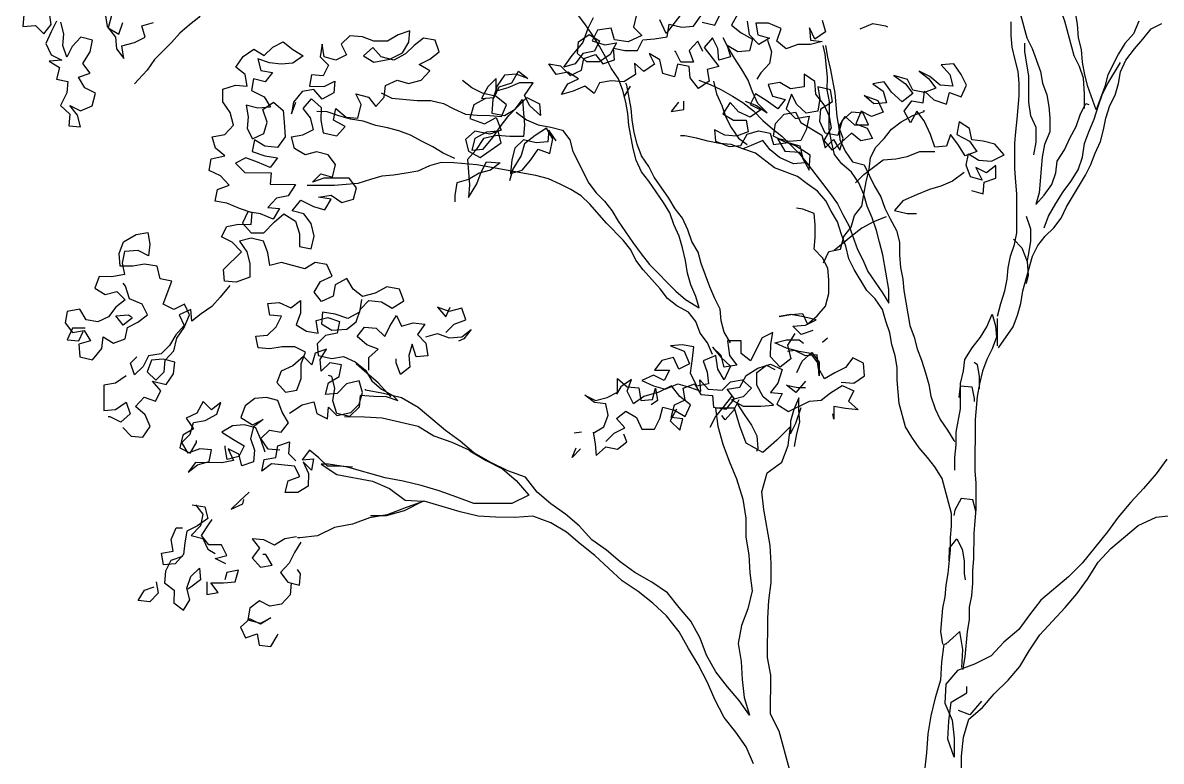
# Model space of a CAD drawing. Header units: inches. Extents: x -22123 to -20407, y -44696 to -43478.
# Drawn here: x -21201.66 to -21153.8, y -44575.6 to -44544.56 of the extents above; entities that cross this region are included whole.
import ezdxf

# ---------------------------------------------------------------- set-up
doc = ezdxf.new("R2010")
doc.units = ezdxf.units.IN
doc.header["$LTSCALE"] = 0.01
doc.header["$MEASUREMENT"] = 0

# ---------------------------------------------------------------- blocks, each defined once
blk = doc.blocks.new('ARBOLITO')
at = {"color": 25}
for points in [[(70.70885, -147.71057), (70.72168, -147.69228), (70.72536, -147.68222), (70.72811, -147.67215), (70.72995, -147.66117), (70.73822, -147.63097), (70.7428, -147.62182), (70.74922, -147.61359), (70.75654, -147.60628), (70.76296, -147.59805), (70.76754, -147.58798), (70.78404, -147.56054), (70.78863, -147.55139), (70.7923, -147.54133), (70.79688, -147.53126), (70.79964, -147.5212), (70.80148, -147.51113), (70.80515, -147.50015), (70.80974, -147.491), (70.81249, -147.48094), (70.81433, -147.47087), (70.81892, -147.46081), (70.82625, -147.45075), (70.83358, -147.44251), (70.84091, -147.43337), (70.85006, -147.4288)], [(70.82993, -147.42695), (70.82534, -147.43793), (70.81801, -147.44616), (70.81251, -147.45531), (70.80334, -147.47361), (70.80059, -147.48367), (70.79325, -147.5038), (70.78594, -147.48366), (70.78321, -147.47359), (70.78139, -147.4626), (70.78048, -147.45162), (70.77775, -147.44155), (70.77684, -147.42965), (70.77502, -147.41958)], [(70.70796, -147.68312), (70.71072, -147.67213), (70.71439, -147.66115), (70.71623, -147.65109), (70.71716, -147.64102), (70.719, -147.63096), (70.72267, -147.62089), (70.72451, -147.61082), (70.72454, -147.57696), (70.72363, -147.56689), (70.72273, -147.55499), (70.72275, -147.53302), (70.72367, -147.52296), (70.7246, -147.51198), (70.72644, -147.49184), (70.72645, -147.48086), (70.72555, -147.47079), (70.72281, -147.46072), (70.72008, -147.44973), (70.71917, -147.43966), (70.71918, -147.42777)], [(70.72742, -147.42137), (70.7329, -147.44151), (70.73747, -147.45066), (70.74477, -147.47081), (70.74659, -147.48088), (70.75024, -147.49095), (70.75206, -147.50102), (70.75297, -147.51109), (70.75296, -147.52298), (70.74837, -147.53396), (70.74653, -147.54494), (70.74561, -147.55501), (70.74468, -147.56599), (70.74376, -147.57606), (70.741, -147.58613), (70.74833, -147.5779), (70.75475, -147.56875), (70.75842, -147.55868), (70.75934, -147.54862), (70.76576, -147.53856), (70.77034, -147.52849), (70.77585, -147.51843), (70.77952, -147.50745), (70.7841, -147.4983), (70.78685, -147.49922)], [(70.44895, -147.67647), (70.44621, -147.6664), (70.44164, -147.65633), (70.43891, -147.64626), (70.43709, -147.63527), (70.43435, -147.62429), (70.43162, -147.61422), (70.42705, -147.60415), (70.4234, -147.59407), (70.41791, -147.58492), (70.40512, -147.5666), (70.39872, -147.55836), (70.39415, -147.54828), (70.39141, -147.53821), (70.38777, -147.51807), (70.38686, -147.508), (70.38504, -147.49794), (70.38231, -147.48786), (70.37865, -147.47779), (70.37226, -147.46863), (70.36769, -147.45948), (70.36221, -147.4494), (70.35581, -147.43933), (70.34941, -147.43017), (70.34301, -147.42193)], [(70.78318, -147.50288), (70.78319, -147.49006), (70.78229, -147.47633), (70.77864, -147.46626), (70.77407, -147.4571), (70.76586, -147.42689), (70.76221, -147.41682), (70.7613, -147.40584), (70.76133, -147.37197), (70.76043, -147.36282)], [(70.55807, -147.44867), (70.5599, -147.45874), (70.56263, -147.46972), (70.56627, -147.48986), (70.56809, -147.51), (70.56991, -147.52007), (70.57081, -147.53014), (70.57538, -147.54021), (70.58178, -147.54937), (70.59184, -147.55213), (70.60098, -147.57044), (70.60646, -147.5796), (70.61012, -147.58967), (70.61468, -147.59883), (70.62017, -147.6089), (70.6229, -147.61897), (70.62289, -147.62995), (70.6238, -147.64094), (70.62562, -147.65101), (70.62653, -147.66107), (70.63199, -147.69128), (70.63564, -147.70135), (70.63838, -147.71143), (70.64203, -147.7215), (70.64568, -147.73248), (70.64842, -147.74255), (70.65024, -147.75262), (70.65389, -147.76361), (70.65846, -147.77277), (70.66486, -147.78193), (70.67034, -147.79108), (70.67125, -147.792)], [(70.74831, -147.60627), (70.75198, -147.59621), (70.75839, -147.58523), (70.76481, -147.57517), (70.77123, -147.56602), (70.77764, -147.55596), (70.78131, -147.54498), (70.78315, -147.53308), (70.78682, -147.52302), (70.79141, -147.51204), (70.79508, -147.50014), (70.79875, -147.49008), (70.80334, -147.48093), (70.81434, -147.46263)], [(70.47638, -147.7067), (70.4709, -147.69754), (70.46816, -147.68747), (70.46725, -147.6774), (70.46269, -147.66825), (70.45812, -147.65817), (70.45081, -147.63803), (70.44808, -147.62796), (70.44259, -147.6188), (70.43894, -147.60873), (70.43438, -147.59866), (70.42798, -147.59042), (70.42249, -147.58126), (70.4097, -147.56294), (70.40513, -147.55379), (70.39873, -147.54463), (70.39508, -147.53456), (70.39234, -147.52448), (70.39052, -147.5135), (70.38961, -147.50343), (70.38597, -147.48329), (70.38506, -147.48146)], [(70.28985, -147.507), (70.29899, -147.51342), (70.30906, -147.518), (70.32004, -147.51984), (70.3301, -147.5226), (70.3365, -147.53084), (70.33924, -147.54091), (70.35294, -147.56838), (70.35934, -147.57663), (70.36666, -147.58395), (70.37306, -147.5922), (70.37854, -147.60135), (70.39134, -147.61967), (70.39865, -147.62975), (70.40597, -147.63891), (70.42883, -147.66181), (70.43706, -147.66914), (70.4462, -147.67464), (70.44895, -147.67647)], [(70.66102, -147.96772), (70.6592, -147.95674), (70.66105, -147.9366), (70.66289, -147.92654), (70.66382, -147.91647), (70.66566, -147.9064), (70.66751, -147.88627), (70.66752, -147.87529), (70.66844, -147.86522), (70.66845, -147.85424), (70.66024, -147.82402), (70.65384, -147.81395), (70.64744, -147.80571), (70.64013, -147.79746), (70.63373, -147.7883), (70.62825, -147.77915), (70.62277, -147.75901), (70.62096, -147.73887), (70.62097, -147.72788), (70.61915, -147.71781), (70.61641, -147.70774), (70.61459, -147.69767), (70.61094, -147.6876), (70.6082, -147.67753), (70.60181, -147.66837), (70.59449, -147.66105), (70.58352, -147.64273), (70.57896, -147.63357), (70.57622, -147.62259), (70.57257, -147.61252), (70.56892, -147.60153), (70.56343, -147.59237), (70.55887, -147.58321), (70.55155, -147.57497), (70.54241, -147.56856), (70.53417, -147.56214), (70.51404, -147.5548), (70.49758, -147.54197), (70.4866, -147.5383), (70.47654, -147.53463), (70.46647, -147.53371), (70.4564, -147.53187), (70.44634, -147.52911), (70.43627, -147.52727), (70.43261, -147.52727)], [(70.85521, -147.80681), (70.84605, -147.81962), (70.83505, -147.83242), (70.82406, -147.84431), (70.81306, -147.85711), (70.8039, -147.86992), (70.78191, -147.89736), (70.77, -147.90924), (70.74618, -147.92936), (70.7361, -147.94216), (70.72694, -147.95497), (70.71411, -147.96594), (70.70312, -147.97783), (70.68847, -147.98514), (70.67382, -147.99062), (70.66374, -148.0025), (70.66281, -148.01898), (70.6692, -148.03363), (70.67102, -148.04919), (70.671, -148.06567), (70.66553, -148.0501), (70.66646, -148.03454), (70.6683, -148.01807), (70.68204, -148.00984), (70.68204, -148.00435)], [(70.46081, -147.71675), (70.45624, -147.70668), (70.44984, -147.69844), (70.44619, -147.68837), (70.43979, -147.68012), (70.42973, -147.67462), (70.4215, -147.66821), (70.4151, -147.65997), (70.40047, -147.64348), (70.39407, -147.63523), (70.3895, -147.62608), (70.3831, -147.61783), (70.36847, -147.60318), (70.35384, -147.58669), (70.34653, -147.57936), (70.33738, -147.57386), (70.32823, -147.56927), (70.31817, -147.56469), (70.30719, -147.56193), (70.29712, -147.56009), (70.28614, -147.55825), (70.25594, -147.55273), (70.23581, -147.55088), (70.22482, -147.55087), (70.21475, -147.55361), (70.20468, -147.55818), (70.19461, -147.56), (70.18362, -147.56182), (70.17356, -147.56273), (70.16349, -147.56546), (70.1525, -147.56911), (70.13236, -147.57093), (70.10856, -147.5709)], [(70.73276, -147.59619), (70.73641, -147.60717), (70.7364, -147.61816), (70.73456, -147.63005), (70.73364, -147.63463)], [(70.67123, -147.81671), (70.67124, -147.80573), (70.67217, -147.79475), (70.67218, -147.78376), (70.67586, -147.76363), (70.67588, -147.74166), (70.67863, -147.73068), (70.67956, -147.72062), (70.68597, -147.71055), (70.6933, -147.70141), (70.6988, -147.69226), (70.70339, -147.68128), (70.70613, -147.69135), (70.70703, -147.70142), (70.70336, -147.71148), (70.69878, -147.72063), (70.69511, -147.7307), (70.69235, -147.74168), (70.69051, -147.75266), (70.68866, -147.77279), (70.68862, -147.81764), (70.68953, -147.82771), (70.68951, -147.85059), (70.68858, -147.86066), (70.68766, -147.87164), (70.68764, -147.89361), (70.68671, -147.90368), (70.6867, -147.91466), (70.68578, -147.92564), (70.68394, -147.93571), (70.68393, -147.94669), (70.68209, -147.95676), (70.68024, -147.97872), (70.6784, -147.98879), (70.67839, -147.9897)], [(70.69235, -147.74626), (70.69236, -147.73527), (70.69054, -147.7252), (70.68779, -147.72337)], [(70.52821, -148.07652), (70.51909, -148.04356), (70.51178, -148.02891), (70.51181, -147.99504), (70.50908, -147.97948), (70.50911, -147.94562), (70.51004, -147.93006), (70.51188, -147.9145), (70.5119, -147.89802), (70.511, -147.88246), (70.50554, -147.85134), (70.50372, -147.83578), (70.50831, -147.81931), (70.52113, -147.81017), (70.52664, -147.79553), (70.52848, -147.77905), (70.51657, -147.79094), (70.50467, -147.80191), (70.49003, -147.79366), (70.48455, -147.77901), (70.47999, -147.76345), (70.46351, -147.76344), (70.46533, -147.779), (70.46989, -147.79456), (70.47537, -147.80921), (70.48176, -147.82478), (70.48724, -147.84217), (70.48997, -147.85865), (70.48995, -147.87512), (70.49269, -147.89069), (70.49359, -147.90625), (70.4954, -147.92181), (70.49173, -147.93736), (70.48622, -147.952), (70.48346, -147.96756), (70.48619, -147.98312), (70.4871, -147.99868), (70.48891, -148.01424), (70.49347, -148.02981), (70.48433, -148.01698), (70.47428, -148.00508), (70.46422, -147.99225), (70.456, -147.9776), (70.45052, -147.96295), (70.44229, -147.9483), (70.43224, -147.93639), (70.42218, -147.92357), (70.40846, -147.91441), (70.39382, -147.90615), (70.38102, -147.89699), (70.36913, -147.88691), (70.35632, -147.87775), (70.34535, -147.86584), (70.33346, -147.85576), (70.32065, -147.84659), (70.30877, -147.83652), (70.29871, -147.82369), (70.28315, -147.81819), (70.26852, -147.81085), (70.25388, -147.8026), (70.24199, -147.79252), (70.22919, -147.78336), (70.20541, -147.7632), (70.19077, -147.75495), (70.17521, -147.75127), (70.15966, -147.74851), (70.15966, -147.7476)], [(70.67495, -147.75356), (70.67587, -147.74349), (70.68594, -147.74442), (70.68776, -147.75449), (70.68776, -147.75723)], [(70.67738, -148.09771), (70.67741, -148.06476), (70.67926, -148.04828), (70.68385, -148.03273), (70.69575, -148.02267), (70.70583, -148.01078), (70.71774, -147.99889), (70.72782, -147.987), (70.73607, -147.97328), (70.74524, -147.95956), (70.76723, -147.93578), (70.7773, -147.9239), (70.78647, -147.91109), (70.79563, -147.89645), (70.80663, -147.88457), (70.83044, -147.86445), (70.84601, -147.85714), (70.86157, -147.85533)], [(70.4971, -148.07191), (70.4907, -148.05726), (70.48156, -148.04444), (70.47151, -148.03162), (70.46328, -148.01605), (70.45689, -148.0014), (70.44867, -147.98583), (70.44044, -147.9721), (70.43222, -147.95744), (70.42125, -147.94371), (70.40936, -147.93271), (70.39655, -147.92263), (70.38283, -147.91347), (70.35906, -147.89148), (70.34625, -147.8814), (70.33436, -147.87132), (70.32064, -147.86307), (70.30509, -147.85756), (70.28952, -147.85846), (70.27305, -147.85845), (70.25749, -147.85752), (70.24193, -147.85384), (70.21082, -147.84466), (70.19526, -147.85014), (70.17878, -147.85653), (70.16322, -147.85926), (70.14857, -147.86474), (70.13301, -147.86747), (70.11835, -147.87478), (70.10279, -147.8766), (70.10096, -147.8766)], [(70.66194, -147.96772), (70.6601, -147.98328), (70.65917, -147.99884), (70.65458, -148.01439), (70.6509, -148.02995), (70.64814, -148.04551), (70.64721, -148.06198), (70.64536, -148.07754), (70.64535, -148.09402), (70.64442, -148.10957), (70.64166, -148.12605), (70.6389, -148.1416), (70.63705, -148.15716), (70.63699, -148.22489), (70.63332, -148.24045), (70.6269, -148.256), (70.62322, -148.27156), (70.62229, -148.28712), (70.62045, -148.30267), (70.61676, -148.33562), (70.614, -148.35118), (70.61215, -148.36765), (70.61213, -148.38413), (70.60846, -148.39694)], [(70.69484, -148.01718), (70.68477, -148.02907), (70.6747, -148.0254)]]:
    blk.add_lwpolyline(points, dxfattribs=at)
at = {"color": 106}
for points in [[(69.86249, -147.42332), (69.86157, -147.43339), (69.87255, -147.43248), (69.87987, -147.43981), (69.88628, -147.43158), (69.88446, -147.41968)], [(69.89086, -147.42884), (69.88628, -147.43799), (69.88169, -147.44805), (69.88626, -147.45812), (69.89541, -147.46271), (69.88442, -147.46361), (69.89357, -147.46911), (69.89081, -147.47918), (69.90088, -147.48102), (69.89996, -147.49108), (69.89445, -147.50206), (69.90268, -147.50939), (69.90176, -147.51946), (69.91183, -147.52038), (69.90909, -147.51031), (69.90269, -147.50207), (69.91184, -147.50665), (69.92191, -147.50209), (69.92467, -147.49111), (69.91552, -147.48652), (69.91004, -147.47736), (69.92011, -147.47371), (69.91371, -147.46547), (69.92012, -147.45541), (69.92196, -147.44534), (69.9119, -147.44259), (69.90457, -147.45082), (69.89998, -147.45997), (69.89633, -147.44989), (69.89726, -147.43983), (69.89452, -147.42976)], [(70.55535, -147.4267), (70.55809, -147.43677), (70.54893, -147.44317), (70.54436, -147.4331), (70.54526, -147.44408), (70.55533, -147.44501), (70.54526, -147.44774), (70.53428, -147.44773), (70.52421, -147.45138), (70.51598, -147.44497), (70.51965, -147.43399), (70.50867, -147.4294), (70.49768, -147.42939), (70.49951, -147.43946), (70.50957, -147.44222), (70.50041, -147.4477), (70.49218, -147.43946), (70.49036, -147.42756)], [(70.48213, -147.42114), (70.47663, -147.4312), (70.48486, -147.43762), (70.49493, -147.44312), (70.49217, -147.45319), (70.4821, -147.45409), (70.47295, -147.44859), (70.47569, -147.45866), (70.46562, -147.4614), (70.46471, -147.45133), (70.46015, -147.44217), (70.45282, -147.4504), (70.46562, -147.46689), (70.45554, -147.46963), (70.45737, -147.4797), (70.44821, -147.48609), (70.44089, -147.47694), (70.43999, -147.46687), (70.42992, -147.46503), (70.42717, -147.47601), (70.4171, -147.47325), (70.41437, -147.46135), (70.40522, -147.45585), (70.40979, -147.46501), (70.40063, -147.47141), (70.3924, -147.46408), (70.3933, -147.47415), (70.38323, -147.48054), (70.37225, -147.47962), (70.36218, -147.48144), (70.35759, -147.49059), (70.34936, -147.48417), (70.33929, -147.48874), (70.32922, -147.49148), (70.33472, -147.48233), (70.34387, -147.47776), (70.33473, -147.47226), (70.32466, -147.47408), (70.31826, -147.46492), (70.32832, -147.46676), (70.33655, -147.47501), (70.34663, -147.47044), (70.34847, -147.46038), (70.35854, -147.45672), (70.36494, -147.46497), (70.37501, -147.46132), (70.3741, -147.45125), (70.38417, -147.45309), (70.39515, -147.4531), (70.39974, -147.44395), (70.40981, -147.44304), (70.42079, -147.44122), (70.42263, -147.43024), (70.43361, -147.433), (70.44368, -147.43209), (70.4501, -147.42294)], [(70.43271, -147.42201), (70.41988, -147.43847), (70.4144, -147.42657)], [(70.39427, -147.42198), (70.39151, -147.43296), (70.39882, -147.44029), (70.38692, -147.44577), (70.37502, -147.44393), (70.37229, -147.43385), (70.36039, -147.43567), (70.3558, -147.44482), (70.36678, -147.44849), (70.37685, -147.44667), (70.37135, -147.45674), (70.36219, -147.46313), (70.35121, -147.46312), (70.34298, -147.45579), (70.3439, -147.44573), (70.35306, -147.43933), (70.36221, -147.44483), (70.35763, -147.45398), (70.34756, -147.4558), (70.34114, -147.46495), (70.33107, -147.46768), (70.3384, -147.45762), (70.34756, -147.44665), (70.35215, -147.43384), (70.35674, -147.42469)], [(70.45101, -147.42844), (70.46199, -147.43119), (70.46657, -147.42204)], [(70.0694, -147.36493), (70.06207, -147.37225), (70.05657, -147.38231), (70.04832, -147.38871), (70.03825, -147.39053), (70.02727, -147.39601), (70.02085, -147.40607), (70.01992, -147.41614), (70.01442, -147.42529), (70.00618, -147.43169), (69.99794, -147.439), (69.99061, -147.44723), (69.97595, -147.46187), (69.96953, -147.47101), (69.9622, -147.47924), (69.95854, -147.4829)], [(69.94121, -147.41424), (69.9357, -147.43437), (69.94485, -147.43987), (69.94852, -147.42981)], [(69.93297, -147.42247), (69.93479, -147.43345), (69.9421, -147.44261), (69.94301, -147.45268), (69.94941, -147.46093), (69.94759, -147.44994), (69.95857, -147.4472), (69.96773, -147.44264), (69.96499, -147.43257), (69.97506, -147.42983)], [(70.58829, -147.43405), (70.59928, -147.42949), (70.61026, -147.43133), (70.61209, -147.43224)], [(70.15607, -147.6698), (70.15423, -147.68078), (70.14415, -147.68626), (70.13317, -147.68259), (70.12219, -147.68075), (70.12127, -147.69082), (70.13042, -147.69632), (70.14323, -147.69541), (70.15147, -147.68901), (70.15515, -147.67803), (70.16247, -147.67072), (70.17346, -147.67164), (70.1826, -147.67714), (70.19268, -147.67075), (70.18903, -147.66067), (70.17804, -147.65883), (70.16797, -147.66432), (70.15699, -147.66705), (70.14875, -147.66064), (70.14327, -147.65148), (70.1332, -147.65696), (70.13136, -147.66703), (70.12129, -147.6716), (70.11489, -147.66335), (70.12039, -147.6542), (70.13046, -147.64964), (70.12589, -147.63957), (70.11583, -147.63773), (70.10667, -147.64321), (70.08654, -147.6377), (70.07647, -147.64044), (70.07465, -147.62945), (70.07099, -147.61938), (70.06001, -147.61662), (70.04994, -147.61936), (70.05634, -147.62852), (70.05908, -147.63859), (70.05907, -147.65049), (70.04716, -147.65505), (70.0371, -147.65413), (70.03619, -147.64406), (70.05176, -147.62851), (70.04353, -147.62027), (70.03439, -147.61568), (70.03897, -147.60654), (70.04904, -147.60471), (70.06002, -147.60472), (70.06095, -147.59466), (70.04997, -147.59099), (70.03899, -147.5864), (70.02892, -147.58456), (70.03076, -147.57449), (70.04083, -147.57084), (70.03352, -147.5626), (70.02346, -147.55801), (70.0253, -147.54795), (70.0372, -147.54521), (70.02897, -147.5388), (70.02623, -147.52873), (70.03721, -147.52691), (70.04454, -147.51867), (70.04181, -147.50769), (70.03541, -147.49853), (70.03542, -147.48755), (70.04641, -147.4839), (70.05647, -147.48482), (70.05465, -147.47475), (70.04642, -147.46834), (70.05284, -147.45919), (70.06199, -147.45279), (70.07114, -147.45829), (70.07847, -147.45098), (70.08763, -147.44641), (70.09586, -147.45282), (70.10501, -147.45832), (70.09585, -147.46472), (70.08578, -147.46563), (70.07571, -147.4647), (70.06565, -147.46103), (70.06838, -147.4711), (70.07845, -147.47294), (70.07204, -147.48117), (70.06197, -147.47842), (70.06013, -147.48849), (70.07111, -147.49399), (70.07659, -147.50314), (70.06561, -147.50405), (70.05554, -147.50129), (70.05736, -147.51136), (70.05644, -147.52143), (70.06101, -147.53059), (70.07108, -147.52602), (70.07383, -147.51596), (70.07018, -147.50497), (70.07934, -147.49857), (70.08757, -147.5059), (70.08848, -147.51597), (70.08938, -147.52878), (70.08297, -147.53793), (70.07198, -147.53701), (70.06284, -147.53151), (70.061, -147.54157), (70.07198, -147.54524), (70.08296, -147.54708), (70.07654, -147.55531), (70.06557, -147.55073), (70.0555, -147.54706), (70.04634, -147.55163), (70.05457, -147.55987), (70.07746, -147.55989), (70.07653, -147.56996), (70.0985, -147.56998), (70.09208, -147.58004), (70.08201, -147.58186), (70.07468, -147.59009), (70.08475, -147.59102), (70.07925, -147.60017), (70.06827, -147.59558), (70.05729, -147.59374), (70.0527, -147.6038), (70.06002, -147.61205), (70.071, -147.61206), (70.08016, -147.60291), (70.08841, -147.5956), (70.09847, -147.60201), (70.10212, -147.613), (70.10211, -147.62398), (70.11218, -147.62582), (70.11493, -147.61484), (70.1122, -147.60386), (70.1058, -147.59561), (70.09573, -147.59286), (70.10306, -147.58371), (70.11404, -147.58921), (70.1241, -147.59197), (70.1296, -147.58282), (70.11862, -147.58098), (70.12961, -147.57916), (70.13875, -147.58558), (70.14883, -147.58284), (70.15158, -147.57277), (70.14518, -147.56453), (70.12321, -147.56451), (70.11314, -147.56816), (70.12047, -147.56085), (70.13054, -147.5636), (70.13329, -147.55262), (70.12689, -147.54438), (70.11683, -147.54162), (70.10676, -147.54436), (70.09761, -147.53886), (70.09487, -147.52879), (70.10494, -147.52697), (70.1141, -147.5224), (70.11136, -147.51233), (70.10496, -147.50409), (70.11229, -147.49586), (70.12052, -147.50318), (70.12051, -147.51417), (70.12234, -147.52515), (70.13423, -147.52791), (70.14156, -147.51968), (70.1315, -147.51418), (70.13334, -147.50411), (70.14248, -147.51144), (70.15255, -147.51237), (70.15531, -147.50047), (70.15074, -147.49131), (70.16172, -147.49407), (70.16812, -147.50231), (70.17545, -147.49408), (70.17637, -147.48402), (70.18645, -147.47945), (70.19651, -147.4822), (70.2075, -147.47947), (70.21483, -147.47124), (70.20568, -147.46574), (70.21484, -147.46117), (70.22308, -147.45477), (70.21943, -147.4447), (70.20936, -147.44286), (70.20112, -147.44926), (70.19379, -147.45657), (70.18372, -147.46206), (70.17274, -147.4593), (70.16542, -147.45106), (70.15718, -147.45837), (70.16632, -147.46387), (70.18006, -147.46114), (70.19104, -147.45566), (70.19654, -147.44651), (70.19747, -147.43644), (70.1874, -147.44009), (70.17824, -147.44558), (70.16634, -147.44556), (70.15628, -147.44189), (70.14529, -147.44097), (70.13797, -147.44828), (70.14253, -147.45744), (70.13338, -147.46201), (70.12331, -147.45925), (70.12149, -147.44827), (70.11965, -147.45925), (70.12697, -147.46658), (70.12238, -147.47573), (70.11231, -147.4748), (70.11047, -147.48487), (70.12329, -147.48488), (70.13244, -147.48031), (70.13152, -147.49038), (70.12145, -147.49586), (70.11413, -147.48762), (70.10406, -147.48944), (70.09673, -147.49859), (70.09489, -147.50865), (70.09856, -147.49859)], [(70.4519, -147.45406), (70.44733, -147.44491), (70.44, -147.45314), (70.44365, -147.46321), (70.43267, -147.4632), (70.4281, -147.45404), (70.42719, -147.45404)], [(70.44821, -147.47877), (70.45828, -147.48244), (70.46743, -147.48703), (70.47749, -147.49253), (70.48664, -147.49803), (70.49578, -147.50536), (70.50401, -147.5136), (70.51224, -147.52093), (70.52048, -147.52735), (70.53602, -147.54292), (70.54334, -147.55208), (70.56253, -147.57681), (70.56893, -147.58597), (70.5735, -147.59513), (70.57898, -147.6052), (70.58629, -147.62534), (70.59085, -147.6345), (70.59542, -147.64457), (70.60822, -147.66289), (70.6137, -147.67205), (70.61371, -147.66015), (70.60825, -147.62994), (70.60551, -147.61895), (70.60278, -147.60888), (70.59912, -147.5979), (70.59456, -147.58782), (70.59182, -147.57775), (70.58725, -147.56768), (70.58086, -147.55852), (70.57262, -147.55119), (70.56623, -147.54295), (70.56349, -147.53196), (70.56167, -147.52098), (70.56169, -147.49718), (70.55987, -147.48711), (70.55988, -147.47613), (70.55807, -147.45599), (70.55624, -147.44867)], [(70.48847, -147.49711), (70.49853, -147.50078), (70.50768, -147.5072), (70.49945, -147.49896), (70.49488, -147.48888), (70.49123, -147.47881), (70.48575, -147.46965), (70.47935, -147.45958), (70.47387, -147.45042), (70.4693, -147.44218)], [(70.50774, -147.44405), (70.51139, -147.45412), (70.50955, -147.46418), (70.50222, -147.47241), (70.49855, -147.4779)], [(70.73921, -147.54311), (70.74105, -147.53213), (70.74106, -147.51931), (70.7365, -147.50924), (70.73468, -147.49734), (70.7347, -147.47446), (70.73288, -147.46439), (70.73106, -147.4534), (70.73106, -147.44608)], [(70.26331, -147.49508), (70.25324, -147.50056), (70.24957, -147.51246), (70.26238, -147.51704), (70.27245, -147.51156), (70.27702, -147.52255), (70.26695, -147.5262), (70.25414, -147.52344), (70.24589, -147.53076), (70.24863, -147.54083), (70.25869, -147.54633), (70.27701, -147.53353), (70.27427, -147.52346), (70.2642, -147.52437), (70.25413, -147.52985), (70.25138, -147.53992), (70.26144, -147.53901), (70.26969, -147.52895), (70.27611, -147.5198), (70.28344, -147.50974), (70.29901, -147.4942), (70.30999, -147.4997), (70.3109, -147.50977), (70.30175, -147.50152), (70.29718, -147.49236), (70.30451, -147.48139), (70.29262, -147.48138), (70.28254, -147.48594), (70.27247, -147.48868), (70.27248, -147.4777), (70.26515, -147.48501), (70.25965, -147.49507), (70.27064, -147.49417), (70.27522, -147.48502), (70.28621, -147.48137), (70.29171, -147.47131), (70.29994, -147.47772), (70.28988, -147.47405), (70.27981, -147.47496), (70.27339, -147.4841), (70.26972, -147.496), (70.26879, -147.5079), (70.27978, -147.50974), (70.28893, -147.50425), (70.29535, -147.49602), (70.29625, -147.50792), (70.29716, -147.51799), (70.29623, -147.52806), (70.28434, -147.52805), (70.27335, -147.52712), (70.26145, -147.52986), (70.25504, -147.53992), (70.24771, -147.54815), (70.24952, -147.57012), (70.24859, -147.5811), (70.25592, -147.56921), (70.25959, -147.55914), (70.26418, -147.55), (70.27608, -147.55092), (70.26783, -147.55732), (70.25776, -147.56006), (70.24861, -147.56554), (70.23854, -147.56828), (70.23669, -147.57926), (70.23669, -147.58475)], [(70.68518, -147.57418), (70.69525, -147.57693), (70.69617, -147.56687), (70.70624, -147.56321), (70.70625, -147.55223), (70.69801, -147.55863), (70.68886, -147.55404), (70.69434, -147.56503), (70.68428, -147.56228), (70.68063, -147.55221), (70.68247, -147.54214), (70.69161, -147.54764), (70.7026, -147.54857), (70.71358, -147.54308), (70.70535, -147.53392), (70.69529, -147.53117), (70.68522, -147.53024), (70.6834, -147.52017), (70.67425, -147.51467), (70.67241, -147.52566), (70.68339, -147.53116), (70.68979, -147.54032), (70.67972, -147.54397), (70.67332, -147.53389), (70.66692, -147.52565), (70.66325, -147.53572), (70.65318, -147.53662), (70.64953, -147.52564), (70.64405, -147.51373), (70.63765, -147.50549), (70.63215, -147.51555), (70.62667, -147.50548), (70.63308, -147.49633), (70.64315, -147.49817), (70.64407, -147.4881), (70.6523, -147.49543), (70.66328, -147.49911), (70.66604, -147.48904), (70.6761, -147.49271), (70.68069, -147.48265), (70.67612, -147.47349), (70.66972, -147.46433), (70.65874, -147.46524), (70.66605, -147.47348), (70.66879, -147.48355), (70.65781, -147.48263), (70.64866, -147.47529), (70.63951, -147.47071), (70.64774, -147.47712), (70.65414, -147.48537), (70.64407, -147.48902), (70.63401, -147.48718), (70.62944, -147.47802), (70.61754, -147.47435), (70.6276, -147.48168), (70.634, -147.48993), (70.62484, -147.49724), (70.6157, -147.48899), (70.6093, -147.47984), (70.59923, -147.48166), (70.60838, -147.48807), (70.61111, -147.49814), (70.60013, -147.49905), (70.5919, -147.49172), (70.60379, -147.4963), (70.60836, -147.50638), (70.59829, -147.51003), (70.58914, -147.50544), (70.58456, -147.51642), (70.59462, -147.52009), (70.59919, -147.52925), (70.58912, -147.53107), (70.58089, -147.52466), (70.5644, -147.53929), (70.55708, -147.53104), (70.5635, -147.52007), (70.56168, -147.51), (70.55711, -147.49992), (70.5498, -147.49076), (70.54889, -147.47978), (70.53975, -147.47336), (70.53974, -147.48435), (70.52784, -147.48617), (70.51869, -147.48067), (70.50862, -147.48249), (70.51227, -147.49256), (70.52325, -147.49532), (70.51684, -147.50355), (70.50678, -147.49622), (70.49763, -147.49072), (70.49304, -147.49986), (70.50219, -147.50445), (70.49303, -147.51085), (70.48297, -147.50626), (70.47565, -147.49802), (70.46924, -147.50808), (70.47839, -147.51358), (70.48937, -147.51359), (70.49119, -147.52366), (70.48112, -147.52731), (70.47105, -147.52639), (70.4619, -147.5218), (70.46281, -147.53187), (70.4747, -147.53646), (70.48477, -147.53555), (70.49027, -147.52549), (70.50034, -147.52275), (70.51041, -147.52459), (70.51315, -147.53466), (70.52596, -147.53284), (70.53603, -147.5356), (70.53876, -147.54659), (70.54425, -147.55666), (70.54517, -147.54385), (70.53237, -147.5356), (70.5223, -147.53193), (70.51315, -147.52734), (70.51499, -147.51636), (70.52232, -147.50813), (70.53239, -147.50631), (70.53696, -147.51546), (70.55526, -147.52646), (70.55799, -147.53745), (70.56532, -147.53013), (70.57081, -147.53929), (70.57356, -147.52923), (70.56991, -147.51916), (70.57541, -147.51001), (70.58364, -147.51734), (70.59554, -147.51735), (70.59097, -147.50728), (70.5809, -147.50635), (70.57266, -147.51367), (70.56899, -147.52648), (70.558, -147.52464), (70.55344, -147.51456), (70.55436, -147.50358), (70.56444, -147.49718), (70.56262, -147.48711), (70.55163, -147.48436), (70.55346, -147.49443), (70.55162, -147.50541), (70.54155, -147.50723), (70.53332, -147.4999), (70.52875, -147.49074), (70.52416, -147.50355), (70.53239, -147.5118), (70.54429, -147.50998), (70.54153, -147.52188), (70.53695, -147.53102), (70.52688, -147.53193), (70.51681, -147.52918), (70.52321, -147.54016), (70.53602, -147.54109), (70.54059, -147.55025), (70.53052, -147.55115), (70.51863, -147.54565), (70.5104, -147.53924), (70.504, -147.53099), (70.49393, -147.53556), (70.4866, -147.5383)], [(70.17271, -147.49042), (70.18186, -147.495), (70.20382, -147.49685), (70.21572, -147.49686), (70.2267, -147.49962), (70.23585, -147.50421), (70.24591, -147.50879), (70.25598, -147.50972), (70.26696, -147.50973), (70.27703, -147.51065), (70.28161, -147.50059), (70.27247, -147.49326), (70.26057, -147.4905), (70.25142, -147.48591), (70.24319, -147.4795)], [(70.46103, -147.4797), (70.46376, -147.49069), (70.46833, -147.50076), (70.47198, -147.51083), (70.47655, -147.51999), (70.48295, -147.52914), (70.49027, -147.53464)], [(70.38872, -147.48421), (70.38322, -147.49336)], [(70.43081, -147.49798), (70.42439, -147.50621), (70.43538, -147.50439), (70.43538, -147.49707)], [(70.23672, -147.54722), (70.22666, -147.54264), (70.21751, -147.53714), (70.20836, -147.53255), (70.1983, -147.52705), (70.18824, -147.52338), (70.17817, -147.52063), (70.1681, -147.51879), (70.15712, -147.51512), (70.14614, -147.51328), (70.13608, -147.51052), (70.12601, -147.50685), (70.11686, -147.50684)], [(70.55699, -147.63721), (70.56157, -147.62715), (70.57164, -147.62533), (70.5744, -147.61435), (70.58081, -147.60612), (70.58357, -147.59605), (70.58998, -147.58782), (70.59182, -147.57775), (70.59366, -147.56677), (70.59642, -147.55579), (70.59734, -147.54572), (70.60193, -147.53658), (70.60926, -147.52926), (70.61567, -147.52103), (70.62391, -147.51463), (70.63399, -147.50915), (70.64406, -147.50549), (70.64406, -147.50458)], [(70.3246, -147.53174), (70.31821, -147.52259), (70.31728, -147.53265), (70.30721, -147.53356), (70.29623, -147.5308), (70.2889, -147.53812), (70.28615, -147.54818), (70.28522, -147.56008), (70.29529, -147.55735), (70.30262, -147.5482), (70.30904, -147.53905), (70.3191, -147.54272), (70.32186, -147.52991), (70.31638, -147.52075), (70.3063, -147.52715), (70.29714, -147.53447), (70.29439, -147.54453), (70.28706, -147.55642), (70.2843, -147.56649)], [(70.58451, -147.56768), (70.59184, -147.56036), (70.60832, -147.54756), (70.61931, -147.54666), (70.62938, -147.54484), (70.64036, -147.54027), (70.65318, -147.54028)], [(70.67879, -147.55861), (70.66871, -147.56592), (70.65864, -147.57049), (70.64857, -147.57323), (70.63758, -147.5778), (70.62568, -147.58328), (70.61835, -147.59151), (70.62933, -147.59426), (70.63757, -147.59427)], [(70.54778, -147.69578), (70.53771, -147.69943), (70.53039, -147.69211), (70.54138, -147.6912), (70.55053, -147.68663), (70.53955, -147.68388), (70.52857, -147.68204), (70.5185, -147.68386), (70.52857, -147.68204), (70.53864, -147.68113), (70.54321, -147.69029), (70.55145, -147.68297), (70.55878, -147.67474), (70.56154, -147.66376), (70.56155, -147.65186), (70.56064, -147.64179), (70.55608, -147.63264), (70.54876, -147.62531), (70.54968, -147.61524), (70.54969, -147.60426), (70.54879, -147.59419), (70.53872, -147.59052), (70.53323, -147.5896)], [(70.61102, -147.59699), (70.60004, -147.60156), (70.58996, -147.60704), (70.5808, -147.61435), (70.57073, -147.62258), (70.56615, -147.62624)], [(69.94911, -147.78127), (69.95643, -147.7886), (69.9665, -147.78952), (69.97291, -147.78038), (69.96835, -147.7703), (69.96011, -147.76297), (69.96744, -147.75474), (69.97751, -147.75841), (69.98209, -147.74927), (69.97478, -147.74102), (69.98668, -147.74378), (69.99309, -147.73463), (69.99401, -147.72456), (69.98395, -147.72181), (69.97388, -147.72272), (69.97021, -147.73278), (69.97753, -147.74011), (69.98485, -147.73279), (69.98578, -147.72273), (69.99311, -147.7145), (69.99586, -147.70352), (70.00228, -147.69437), (70.00687, -147.68339), (70.0023, -147.67423), (69.99314, -147.6788), (69.98399, -147.67422), (69.99133, -147.65409), (69.98127, -147.65225), (69.97853, -147.64126), (69.96755, -147.63942), (69.95748, -147.64124), (69.9465, -147.64123), (69.94559, -147.63025), (69.94926, -147.62018), (69.96025, -147.61379), (69.97032, -147.61196), (69.97214, -147.62203), (69.97122, -147.6321), (69.96207, -147.62752), (69.95017, -147.62842), (69.94833, -147.63849), (69.95015, -147.64856), (69.93917, -147.65038), (69.92818, -147.65037), (69.92451, -147.66043), (69.93366, -147.66593), (69.94373, -147.6632), (69.95105, -147.67052), (69.9428, -147.67692), (69.93639, -147.68516), (69.92723, -147.68972), (69.91717, -147.68788), (69.91168, -147.67873), (69.9007, -147.68055), (69.89886, -147.69061), (69.90526, -147.69886), (69.91533, -147.69703), (69.92081, -147.70619), (69.91074, -147.70893), (69.91164, -147.71991), (69.92263, -147.72267), (69.93087, -147.71261), (69.9318, -147.70254), (69.94094, -147.70804), (69.95102, -147.70439), (69.95286, -147.69432), (69.96201, -147.68975), (69.97026, -147.68336), (69.96569, -147.6742), (69.95471, -147.66961), (69.95106, -147.65863), (69.94923, -147.65588)], [(70.72175, -147.61631), (70.72907, -147.62364), (70.73364, -147.63555), (70.73454, -147.64744), (70.7327, -147.65476)], [(70.04167, -147.65779), (70.03342, -147.66785), (70.02609, -147.67608), (70.01694, -147.68248), (70.00869, -147.68888), (70.00779, -147.67881), (69.99771, -147.68338), (70.00228, -147.69254), (69.99495, -147.70077), (69.98945, -147.70992), (69.98212, -147.71723), (69.97114, -147.71905), (69.96655, -147.7282), (69.95922, -147.73552), (69.95557, -147.72544), (69.96107, -147.71996)], [(70.09374, -147.76859), (70.10473, -147.76128), (70.1148, -147.75854), (70.11754, -147.76861), (70.12668, -147.7732), (70.12761, -147.76313), (70.13492, -147.77046), (70.14683, -147.76772), (70.15415, -147.76041), (70.15691, -147.75034), (70.15417, -147.74027), (70.14319, -147.74301), (70.13494, -147.75124), (70.12487, -147.75214), (70.12763, -147.74208), (70.13679, -147.73659), (70.13863, -147.72653), (70.12856, -147.72469), (70.12123, -147.732), (70.12032, -147.72193), (70.12582, -147.71279), (70.11575, -147.71644), (70.113, -147.7265), (70.10568, -147.71918), (70.09652, -147.7274), (70.08645, -147.73197), (70.08278, -147.74204), (70.09009, -147.75028), (70.10016, -147.74846), (70.10383, -147.73839), (70.10385, -147.72558), (70.10752, -147.71552), (70.09837, -147.71093), (70.08738, -147.71092), (70.0764, -147.71274), (70.06633, -147.71182), (70.06451, -147.70175), (70.07458, -147.70084), (70.08191, -147.69353), (70.08649, -147.68438), (70.07643, -147.68345), (70.07461, -147.67338), (70.08467, -147.67248), (70.09474, -147.67706), (70.10298, -147.67066), (70.10297, -147.68165), (70.0993, -147.69171), (70.10845, -147.69721), (70.11852, -147.69905), (70.11669, -147.68807), (70.12677, -147.68533), (70.13683, -147.689), (70.13499, -147.69907), (70.12492, -147.70089), (70.11759, -147.7082), (70.1185, -147.71827), (70.13039, -147.72103), (70.14046, -147.71921), (70.15053, -147.72379), (70.15967, -147.73112), (70.16516, -147.74028), (70.17339, -147.74761), (70.18345, -147.75311), (70.18711, -147.75678)], [(70.22926, -147.69824), (70.23659, -147.69092), (70.24666, -147.68727), (70.24301, -147.6772), (70.23203, -147.67993), (70.22196, -147.67626), (70.22928, -147.68451), (70.23294, -147.67627)], [(69.95744, -147.68609), (69.9492, -147.69249), (69.9428, -147.68425), (69.95378, -147.68334), (69.95652, -147.68517)], [(70.16242, -147.73113), (70.16243, -147.72014), (70.17067, -147.71283), (70.16061, -147.70916), (70.15238, -147.70183), (70.15879, -147.6936), (70.16886, -147.69452), (70.17617, -147.70185), (70.18076, -147.6927), (70.18626, -147.68355), (70.19083, -147.69271), (70.2009, -147.68997), (70.21096, -147.6909), (70.20455, -147.70004), (70.21187, -147.70737), (70.21369, -147.71836), (70.20362, -147.71926), (70.19997, -147.70828), (70.19721, -147.71834), (70.19812, -147.72841), (70.18987, -147.73481), (70.18622, -147.72474), (70.18622, -147.72108)], [(70.70794, -147.70874), (70.70796, -147.68495)], [(69.91624, -147.6952), (69.90526, -147.69519), (69.90067, -147.70526), (69.91074, -147.70618), (69.91441, -147.69795)], [(70.21187, -147.70188), (70.22194, -147.69915), (70.23201, -147.70282), (70.24299, -147.70191), (70.25123, -147.69551), (70.24482, -147.70374), (70.24024, -147.70557)], [(70.53222, -147.69851), (70.5258, -147.70858), (70.52854, -147.72048), (70.51938, -147.72779), (70.51115, -147.71863), (70.51116, -147.70765), (70.513, -147.69758), (70.50384, -147.70215), (70.49375, -147.72228), (70.48552, -147.71586), (70.48553, -147.70488), (70.47363, -147.70487), (70.47545, -147.71768), (70.48185, -147.72593), (70.47087, -147.72775), (70.46813, -147.71768), (70.46082, -147.71035), (70.46813, -147.71951), (70.47636, -147.72684), (70.47086, -147.73873), (70.46537, -147.72957), (70.46356, -147.71767), (70.45257, -147.72224), (70.45622, -147.73231), (70.45713, -147.74238), (70.44706, -147.7442), (70.44157, -147.73321), (70.44342, -147.7204), (70.44434, -147.71033), (70.43427, -147.70849), (70.42421, -147.7094), (70.4361, -147.71399), (70.44067, -147.72497), (70.43151, -147.72954), (70.42694, -147.71947), (70.41687, -147.72221), (70.41046, -147.73044), (70.42327, -147.73045), (70.41869, -147.7396), (70.40954, -147.73501), (70.39947, -147.73958), (70.40953, -147.74417), (70.4196, -147.74692), (70.43058, -147.74235), (70.44065, -147.74511), (70.45071, -147.74878), (70.44981, -147.73871), (70.45712, -147.74695), (70.46902, -147.74788), (70.47635, -147.74057), (70.48642, -147.73874), (70.49465, -147.74607), (70.48732, -147.75339), (70.47725, -147.75613), (70.48731, -147.76163), (70.50287, -147.76164), (70.51386, -147.76074), (70.50471, -147.75341), (70.49923, -147.74333), (70.49924, -147.73235), (70.50748, -147.72595), (70.5148, -147.72962)], [(70.53402, -147.73238), (70.5386, -147.72232), (70.54685, -147.715), (70.55325, -147.72325), (70.55324, -147.73514), (70.55233, -147.72416), (70.54593, -147.71592), (70.53586, -147.71408), (70.52488, -147.71132), (70.51482, -147.70674), (70.52489, -147.704), (70.53587, -147.70401), (70.53953, -147.70676)], [(70.55601, -147.70586), (70.56059, -147.7022)], [(70.57245, -147.74065), (70.58343, -147.74158), (70.59259, -147.73518), (70.59169, -147.7242), (70.58254, -147.71961), (70.57612, -147.72784), (70.56697, -147.73241), (70.55781, -147.73789), (70.55233, -147.72782), (70.55142, -147.71684), (70.54135, -147.71774), (70.5322, -147.71316), (70.5258, -147.71407)], [(70.18162, -147.75402), (70.17065, -147.74212), (70.15876, -147.73204), (70.15144, -147.72562)], [(70.42965, -147.76432), (70.42415, -147.77438), (70.43238, -147.78263), (70.43513, -147.77256), (70.42506, -147.77164), (70.42782, -147.76066), (70.43698, -147.75609), (70.43516, -147.74602), (70.44523, -147.74237), (70.45071, -147.75153), (70.46078, -147.75245), (70.46168, -147.76252), (70.47267, -147.76436), (70.48, -147.75521), (70.4736, -147.74697), (70.48458, -147.74515), (70.49008, -147.73509), (70.50016, -147.72869), (70.51114, -147.72504), (70.52121, -147.72962), (70.51753, -147.74152), (70.51112, -147.74975), (70.52119, -147.75067), (70.5166, -147.75982), (70.52666, -147.76624), (70.54498, -147.7571), (70.55505, -147.7562), (70.56329, -147.7498), (70.57336, -147.7434), (70.58343, -147.74799), (70.57884, -147.75713), (70.58707, -147.76446), (70.57609, -147.76354), (70.56603, -147.7617), (70.56602, -147.77268), (70.5651, -147.76811)], [(69.9519, -147.73642), (69.94274, -147.74282), (69.93267, -147.74464), (69.93265, -147.76661), (69.94272, -147.7657), (69.95188, -147.75931), (69.95553, -147.76938), (69.94729, -147.77669), (69.93814, -147.77211), (69.93631, -147.77211)], [(70.18802, -147.75769), (70.17796, -147.75402), (70.16697, -147.75401), (70.15508, -147.75309), (70.15415, -147.76315), (70.14591, -147.77138), (70.13493, -147.76863), (70.13128, -147.75764), (70.13312, -147.74666), (70.13038, -147.73659), (70.12763, -147.73567)], [(70.35732, -147.78531), (70.36648, -147.77982), (70.37015, -147.76976), (70.36833, -147.75969), (70.35826, -147.75876), (70.35003, -147.75235), (70.35918, -147.75693), (70.36925, -147.7542), (70.37841, -147.74963), (70.37842, -147.73773), (70.38665, -147.74506), (70.39671, -147.74598), (70.39853, -147.75697), (70.4086, -147.75606), (70.41136, -147.746), (70.41318, -147.75698), (70.40768, -147.76064)], [(70.3683, -147.79264), (70.37563, -147.78532), (70.38478, -147.78075), (70.37747, -147.77251), (70.38571, -147.76611), (70.39486, -147.77161), (70.39943, -147.78168), (70.41041, -147.78169), (70.415, -147.77254), (70.41775, -147.76248), (70.42782, -147.76523), (70.43696, -147.77073), (70.44155, -147.76067), (70.4324, -147.75334), (70.42509, -147.74418), (70.4141, -147.74966), (70.40128, -147.75331), (70.39213, -147.75971), (70.38664, -147.74872), (70.39031, -147.73866), (70.38116, -147.74505), (70.37749, -147.75146)], [(70.54133, -147.73971), (70.53309, -147.74977), (70.52485, -147.74336), (70.53492, -147.7452), (70.54133, -147.7452)], [(70.08547, -147.80062), (70.07541, -147.79969), (70.06901, -147.79053), (70.07634, -147.78322), (70.0864, -147.78506), (70.09282, -147.77683), (70.08733, -147.76767), (70.08368, -147.7576), (70.07362, -147.75484), (70.06355, -147.75575), (70.0553, -147.76215), (70.05163, -147.77221), (70.0617, -147.77863), (70.07085, -147.77406), (70.06261, -147.78046), (70.05985, -147.79052), (70.06351, -147.8006), (70.06258, -147.81066), (70.05251, -147.81431), (70.04977, -147.80424), (70.04062, -147.79966), (70.04519, -147.80973), (70.03512, -147.81155), (70.01224, -147.81153), (70.00583, -147.81976), (70.01407, -147.81336), (70.02414, -147.81063), (70.02598, -147.80056), (70.01591, -147.79964), (70.00584, -147.80329), (70.00036, -147.79413), (70.00769, -147.78682), (70.01044, -147.77675), (70.02051, -147.77493), (70.03058, -147.76945), (70.03425, -147.75938), (70.02601, -147.76578), (70.0187, -147.75845), (70.0132, -147.76852), (70.00404, -147.77308), (70.01044, -147.78224), (70.00128, -147.78772), (69.99852, -147.79871), (70.00767, -147.80329), (70.01317, -147.79414), (70.01317, -147.79231)], [(70.47725, -147.75338), (70.46992, -147.76253), (70.46351, -147.77076), (70.45892, -147.77991), (70.46351, -147.77076)], [(70.48366, -147.75613), (70.47907, -147.76528), (70.47174, -147.77351), (70.469, -147.76985)], [(70.53213, -147.79645), (70.53397, -147.78547), (70.53672, -147.7754), (70.53582, -147.76533), (70.53583, -147.75435), (70.53124, -147.76441), (70.52849, -147.77448), (70.52848, -147.78546), (70.53306, -147.77631), (70.53765, -147.76259)], [(70.48182, -147.75888), (70.48822, -147.76895), (70.49462, -147.77811), (70.49919, -147.78727), (70.50009, -147.79825), (70.49917, -147.80099)], [(70.14133, -147.77138), (70.15872, -147.77139), (70.17428, -147.77232), (70.20539, -147.77967), (70.21911, -147.78792), (70.23467, -147.79343), (70.24931, -147.79985), (70.25022, -147.80077)], [(70.07266, -147.80243), (70.06901, -147.79145), (70.06444, -147.78138), (70.05437, -147.77862), (70.0443, -147.77953), (70.03515, -147.78501), (70.04521, -147.79143), (70.05436, -147.79693), (70.04977, -147.80607), (70.0397, -147.80881), (70.03788, -147.79874), (70.03788, -147.79691)], [(70.34725, -147.78438), (70.34085, -147.78529)], [(70.35732, -147.78439), (70.35914, -147.79446), (70.36005, -147.80453), (70.36829, -147.79721), (70.37836, -147.79905), (70.3866, -147.79265), (70.38386, -147.78624)], [(70.14861, -147.81532), (70.13763, -147.81439), (70.12665, -147.81438), (70.11933, -147.80705), (70.1111, -147.80064), (70.10469, -147.80887), (70.11475, -147.80796), (70.11291, -147.81803), (70.1056, -147.8107), (70.11017, -147.82077), (70.11016, -147.83176), (70.101, -147.83724), (70.09002, -147.83723), (70.09277, -147.82717), (70.10284, -147.82351), (70.09827, -147.81436), (70.07814, -147.81251), (70.0699, -147.81891), (70.07174, -147.80884), (70.08181, -147.80702), (70.08365, -147.79695), (70.09372, -147.7933), (70.09279, -147.80337), (70.09919, -147.80978)], [(70.25022, -147.80077), (70.26394, -147.80902), (70.27858, -147.81635), (70.29047, -147.82643), (70.30144, -147.83925), (70.28679, -147.84656), (70.25384, -147.84653), (70.2392, -147.84103), (70.22365, -147.83552), (70.20809, -147.83093), (70.19253, -147.82726), (70.17698, -147.8245), (70.14404, -147.81531), (70.12756, -147.81255), (70.12116, -147.81255)], [(70.34633, -147.79902), (70.339, -147.80634), (70.34267, -147.79811)], [(70.12116, -147.81255), (70.13488, -147.82171), (70.16599, -147.82723), (70.18063, -147.83365), (70.19435, -147.84373), (70.20991, -147.84466), (70.19343, -147.85289), (70.17786, -147.85745), (70.16413, -147.85743)], [(70.0589, -147.8372), (70.05065, -147.84452), (70.04332, -147.85183), (70.0534, -147.84727), (70.05431, -147.8436)], [(70.6895, -147.85242), (70.68677, -147.84235), (70.6767, -147.84143), (70.6712, -147.85149), (70.67028, -147.85607)], [(70.00946, -147.84814), (70.02044, -147.84998), (70.02318, -147.86005), (70.01402, -147.86645), (70.00486, -147.87102), (70.00302, -147.88108), (70.0021, -147.89115), (69.99477, -147.89938), (69.9847, -147.90029), (69.98288, -147.89022), (69.99295, -147.8884), (69.99113, -147.87833), (69.99571, -147.86826), (70.00121, -147.86827)], [(70.01221, -147.84814), (70.01861, -147.85639), (70.01677, -147.86645), (70.00852, -147.87468), (70.01859, -147.87744), (70.02316, -147.88659), (70.02956, -147.89026)], [(70.0387, -147.89942), (70.02955, -147.89484), (70.03963, -147.8921), (70.03506, -147.88294), (70.02407, -147.88293), (70.01767, -147.87469), (70.02409, -147.86463), (70.02684, -147.86097)], [(70.10005, -147.87568), (70.08998, -147.8775), (70.08082, -147.88299), (70.07167, -147.8784), (70.0616, -147.87748), (70.068, -147.88572), (70.06159, -147.89395), (70.0689, -147.9022), (70.07897, -147.90037), (70.07349, -147.89122), (70.07075, -147.89121)], [(70.66658, -147.89542), (70.66659, -147.88444), (70.67301, -147.87621), (70.67758, -147.88536), (70.6794, -147.89543), (70.67939, -147.90642), (70.6803, -147.91191)], [(70.1037, -147.88026), (70.0982, -147.88941), (70.09362, -147.89856), (70.08629, -147.90679), (70.09269, -147.91503), (70.10276, -147.91779), (70.10368, -147.90772), (70.10094, -147.90406)], [(70.00118, -147.89298), (69.99111, -147.89663), (69.98653, -147.90578), (69.9856, -147.91585), (69.99383, -147.92226), (69.99382, -147.93325), (70.00206, -147.93966), (70.00756, -147.93051), (70.00482, -147.92044), (70.00849, -147.91038), (70.01582, -147.90306), (70.01672, -147.91313), (70.00848, -147.91953), (70.00573, -147.92136)], [(70.02221, -147.91497), (70.0222, -147.92595), (70.03227, -147.92413), (70.02587, -147.91589), (70.03686, -147.9159), (70.04693, -147.91499), (70.04968, -147.90492), (70.03961, -147.90675), (70.03778, -147.91315)], [(69.97828, -147.91493), (69.9801, -147.925), (69.97277, -147.93231), (69.96271, -147.93139), (69.96821, -147.92224), (69.97645, -147.9195)], [(70.09543, -147.91595), (70.09451, -147.92602), (70.08718, -147.93425), (70.07711, -147.93607), (70.06796, -147.93148), (70.05972, -147.93788), (70.05788, -147.94795), (70.06886, -147.95071), (70.07802, -147.94614), (70.06886, -147.95162), (70.05971, -147.94704), (70.05147, -147.95435), (70.05603, -147.96351), (70.06611, -147.95986), (70.06793, -147.96992), (70.07799, -147.97085), (70.08349, -147.9617), (70.08441, -147.95987)], [(70.67748, -147.98787), (70.67841, -147.97231), (70.67568, -147.95675), (70.66377, -147.96772), (70.66286, -147.96772)]]:
    blk.add_lwpolyline(points, dxfattribs=at)

msp = doc.modelspace()

# ---------------------------------------------------------------- block references
at = {"xscale": 48.43745490207083, "yscale": 48.43745490207083, "zscale": 48.43745490207083, "rotation": 359.8831277521098}
msp.add_blockref('ARBOLITO', (-24570.99996, -37396.53071), dxfattribs=at)

doc.saveas('drawing.dxf')
